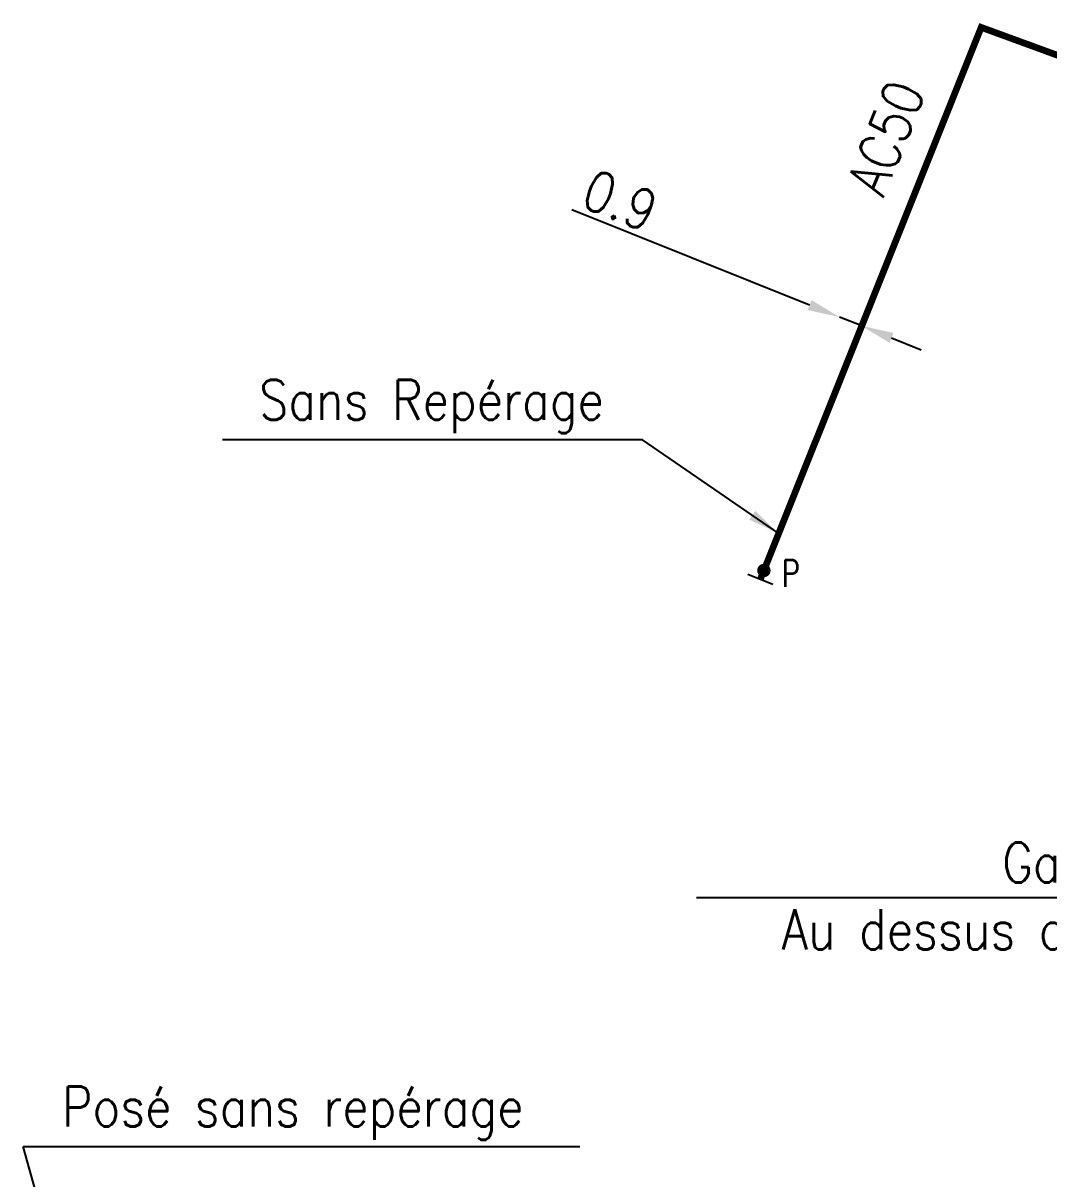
# Model space of a CAD drawing. Header units: millimetres. Extents: x 113999 to 115000, y 123996 to 125006.
# Drawn here: x 114010.98 to 114049.34, y 124919.56 to 124962.78 of the extents above; entities that cross this region are included whole.
import ezdxf
from ezdxf.enums import TextEntityAlignment as Align

# ---------------------------------------------------------------- set-up
doc = ezdxf.new("R2010")
doc.units = ezdxf.units.MM
doc.header["$PDMODE"] = 34
doc.linetypes.add('L_25_AP', pattern=[2000, 1000, 1000])
doc.layers.get('0').update_dxf_attribs({"linetype": 'CONTINUOUS'})
doc.layers.get('Defpoints').update_dxf_attribs({"linetype": 'CONTINUOUS'})
for name, color, linetype in [('L_150', 1, 'CONTINUOUS'), ('L_300', 7, 'CONTINUOUS'), ('L_340', 7, 'CONTINUOUS'), ('L_400', 7, 'CONTINUOUS')]:
    doc.layers.add(name, color=color, linetype=linetype)
doc.styles.add('G_ROMANS', font='ROMANS.SHX', dxfattribs={"width": 0.75})
doc.styles.get("Standard").update_dxf_attribs({"font": 'romans.shx', "width": 0.85})
doc.dimstyles.get("Standard").update_dxf_attribs({"dimtxt": 1.5, "dimasz": 1.2, "dimexe": 0.625, "dimexo": 0.625, "dimgap": 0.25, "dimtad": 1, "dimdec": 1, "dimzin": 0, "dimdsep": 46, "dimtxsty": 'Standard', "dimcen": -0.5, "dimadec": 0, "dimazin": 0, "dimtfac": 1, "dimtdec": 1, "dimtmove": 0, "dimatfit": 3, "dimfxl": 0, "dimtolj": 1, "dimtzin": 0, "dimarcsym": 0})

# ---------------------------------------------------------------- blocks, each defined once
blk = doc.blocks.new('*D113')
at = {"layer": 'Defpoints', "color": 0, "linetype": 'Continuous', "transparency": 16777216}
for p in [(114041.504, 124951.788), (114041.504, 124951.788), (114042.34, 124951.454)]:
    blk.add_point(p, dxfattribs=at)
at = {"layer": 'L_150', "color": 0, "linetype": 'Continuous', "lineweight": -2, "transparency": 16777216}
for p, q in [((114040.39, 124952.234), (114031.494, 124955.795)), ((114042.34, 124951.454), (114041.504, 124951.788)), ((114043.454, 124951.008), (114044.568, 124950.562))]:
    blk.add_line(p, q, dxfattribs=at)
at = {"layer": 'L_150', "color": 0, "linetype": 'Continuous', "transparency": 16777216}
for points in [[(114040.465, 124952.42), (114040.316, 124952.048), (114041.504, 124951.788)], [(114043.528, 124951.194), (114043.38, 124950.822), (114042.34, 124951.454)]]:
    blk.add_solid(points, dxfattribs=at)
at = {"layer": 'L_150', "color": 0, "linetype": 'Continuous', "transparency": 16777216, "insert": (114033.309, 124956.145), "char_height": 1.5, "attachment_point": 5, "rotation": 338.1875}
blk.add_mtext('\\A1;0.9', dxfattribs=at)
blk = doc.blocks.new('L_340_07')
at = {"color": 0, "linetype": 'Continuous', "flags": 128}
blk.add_lwpolyline([(0.35, -0.5), (0.35, 0.5)], dxfattribs=at)
at = {"color": 0, "linetype": 'Continuous', "const_width": 0.25, "flags": 128}
blk.add_lwpolyline([(0, 0), (0.35, 0)], dxfattribs=at)
at = {"color": 0, "linetype": 'Continuous', "width": 0.75, "flags": 3}
for tag, p in [('DEF_LEG', (0.723, -3.465)), ('DEF_COUP', (0.723, -5.965)), ('DEF_TYPE', (0.723, -8.465))]:
    blk.add_attdef(tag, text='', height=1.2, dxfattribs=at).set_placement(p, align=Align.MIDDLE)
blk = doc.blocks.new('L_300_12')
at = {"color": 0, "linetype": 'Continuous', "const_width": 0.248, "flags": 128}
blk.add_lwpolyline([(-0.126, 0, 1), (0.126, 0, 1)], format="xyb", close=True, dxfattribs=at)
at = {"linetype": 'Continuous', "style": 'G_ROMANS', "width": 0.75}
blk.add_attdef('P', text='', height=1, dxfattribs=at).set_placement((0, 1.331), align=Align.MIDDLE_CENTER)
at = {"color": 0, "linetype": 'Continuous', "width": 0.75, "flags": 3}
for tag, p in [('DEF_LEG', (0, -5)), ('DEF_COUP', (0, -7.5)), ('DEF_TYPE', (0, -10))]:
    blk.add_attdef(tag, text='', height=1.2, dxfattribs=at).set_placement(p, align=Align.MIDDLE)

msp = doc.modelspace()

# ---------------------------------------------------------------- linework, layer by layer
at = {"layer": 'L_150', "linetype": 'L_25_AP', "ltscale": 0.5}
msp.add_lwpolyline([(114077.184, 124951.503, 0.25, 0.25, 0), (114046.808, 124962.618, 0.25, 0.25, 0), (114042.34, 124951.454, 0.25, 0.25, 0), (114038.68, 124942.31, 0, 0, 0)], format="xyseb", dxfattribs=at)

# ---------------------------------------------------------------- block references
at = {"layer": 'L_300', "ltscale": 0.5}
ref = msp.add_blockref('L_300_12', (114038.68, 124942.31), dxfattribs=at)
ref.add_attrib('P', 'P', dxfattribs={"layer": '0', "linetype": 'Continuous', "ltscale": 0.5, "height": 1, "style": 'G_ROMANS', "width": 0.75}).set_placement((114039.681, 124942.206), align=Align.MIDDLE_CENTER)
at = {"layer": 'L_340', "rotation": 248.1874900456}
msp.add_blockref('L_340_07', (114038.68, 124942.31), dxfattribs=at)

# ---------------------------------------------------------------- texts
at = {"layer": 'L_150', "linetype": 'Continuous', "width": 0.85}
msp.add_text('AC50', height=1.5, rotation=68.1875, dxfattribs=at).set_placement((114043.144, 124956.217))
at = {"layer": 'L_150', "linetype": 'Continuous', "char_height": 1.5}
for s, insert, attachment_point in [('\\A1;Sans Repérage', (114032.697, 124947.445), 9), ('\\A1;Posé sans repérage', (114012.426, 124921.022), 7)]:
    msp.add_mtext(s, dxfattribs=dict(at, insert=insert, attachment_point=attachment_point))
at = {"layer": 'L_400', "linetype": 'Continuous', "ltscale": 0.5, "insert": (114062.129, 124927.643), "char_height": 1.5, "attachment_point": 9}
msp.add_mtext('\\A1;Gaine Beton 200\\PAu dessus aqueduc Pr:0.6', dxfattribs=at)

# ---------------------------------------------------------------- dimensions: what is measured, and where the dimension line sits
at = {"layer": 'L_150', "linetype": 'Continuous'}
dim = msp.add_linear_dim(base=(114041.504, 124951.788), p1=(114042.34, 124951.454), p2=(114041.504, 124951.788), angle=338.1875, dimstyle='Standard', dxfattribs=at)
dim.commit()
dim.dimension.update_dxf_attribs({"geometry": '*D113', "text_midpoint": (114032.938, 124955.217), "dimtype": 160})

# ---------------------------------------------------------------- leaders
at = {"layer": 'L_150', "linetype": 'Continuous', "annotation_type": 0, "has_hookline": 1}
for points, hookline_direction, text_width in [([(114039.235, 124943.696), (114034.147, 124947.195), (114032.947, 124947.195)], 1, 14.268), ([(114015.326, 124905.41), (114010.976, 124920.772), (114012.176, 124920.772)], 0, 19.368)]:
    msp.add_leader(points, dimstyle='Standard', dxfattribs=dict(at, hookline_direction=hookline_direction, text_width=text_width))
at = {"layer": 'L_400', "linetype": 'Continuous', "ltscale": 0.5, "annotation_type": 0, "has_hookline": 1, "hookline_direction": 1, "text_width": 25.986}
msp.add_leader([(114079.677, 124938.75), (114063.595, 124930.072), (114062.395, 124930.072)], dimstyle='Standard', override={"dimgap": 0.25, "dimtad": 1}, dxfattribs=at)

doc.saveas('drawing.dxf')
